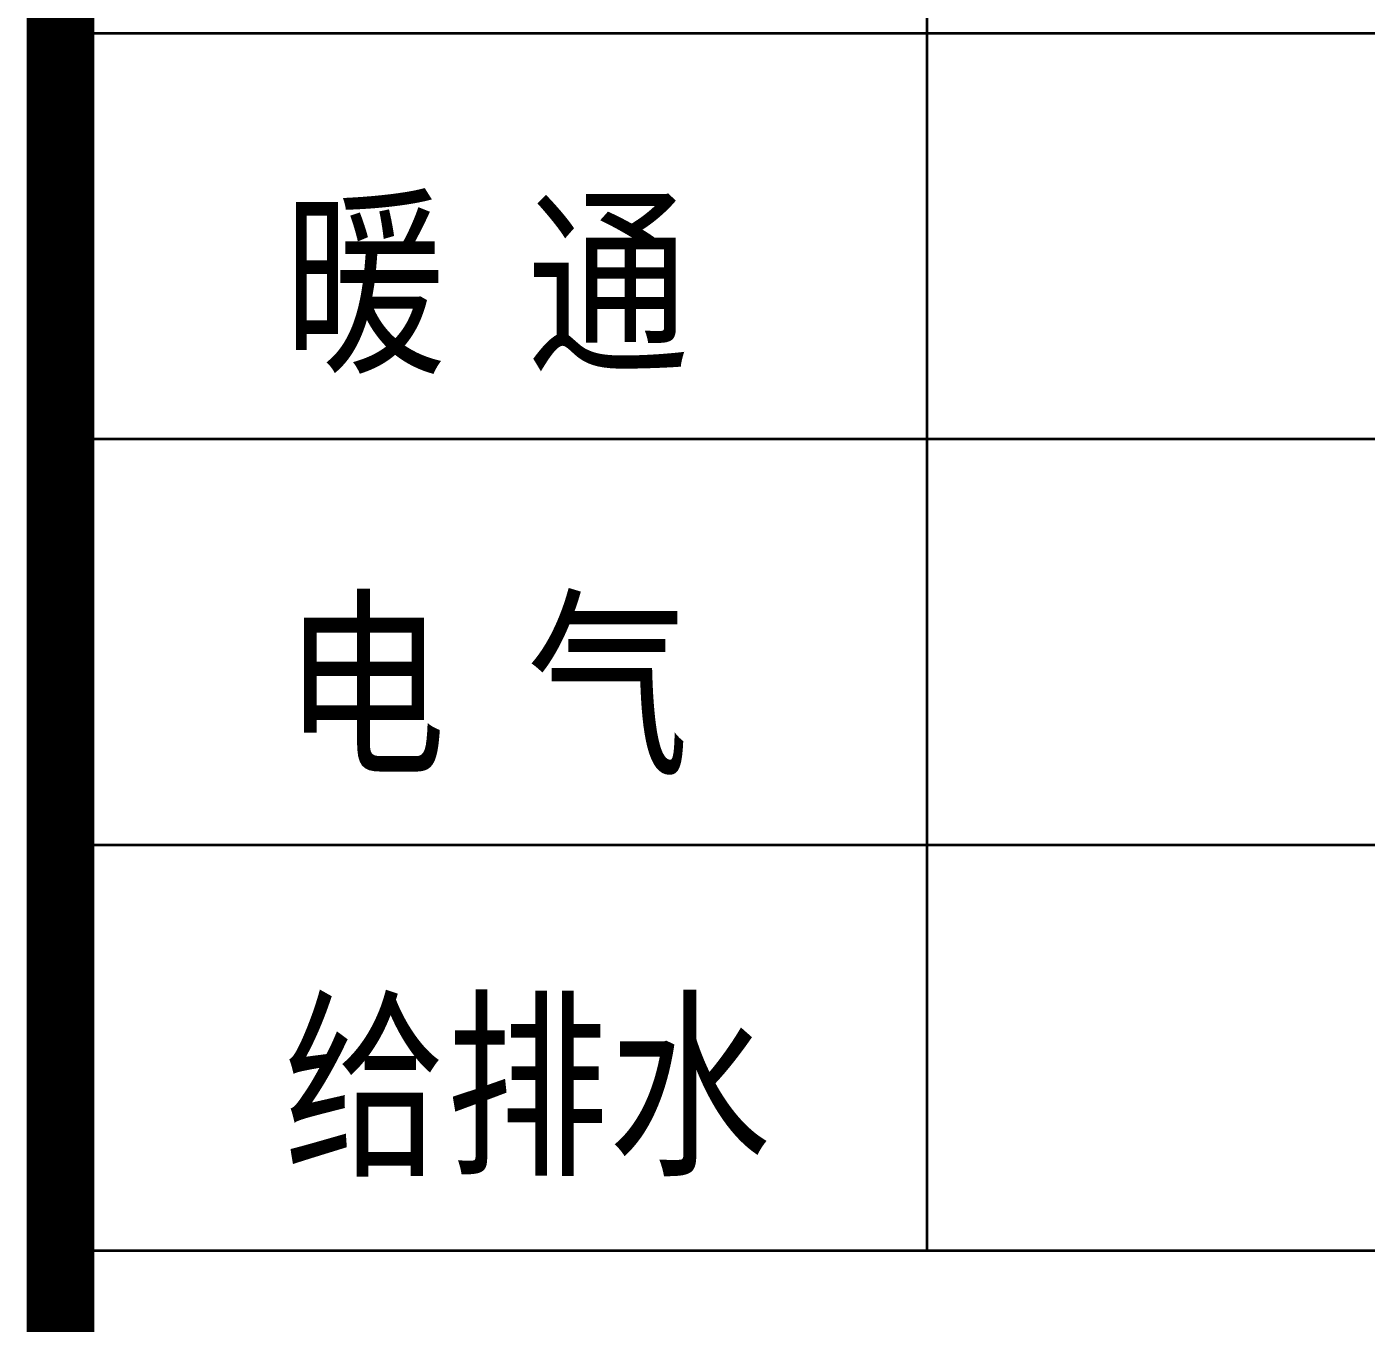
# Model space of a CAD drawing. Header units: millimetres. Extents: x 500457 to 783861, y -293369 to -162148.
# Drawn here: x 650344 to 653316, y -243652 to -240776 of the extents above; entities that cross this region are included whole.
import ezdxf

# ---------------------------------------------------------------- set-up
doc = ezdxf.new("R2010")
doc.units = ezdxf.units.MM
doc.header["$LTSCALE"] = 1000
doc.layers.add('WALL', color=255, linetype='Continuous')
doc.layers.add('图框', color=4, linetype='Continuous', lineweight=35)
doc.styles.add('-黑体', font='simhei.ttf', dxfattribs={"width": 0.8})

# ---------------------------------------------------------------- blocks, each defined once
blk = doc.blocks.new('A$C3da97e60')
at = {"layer": '图框', "const_width": 150}
blk.add_lwpolyline([(-7472.7, 87600), (-7472.7, 1500)], dxfattribs=at)
blk = doc.blocks.new('A$C57a0c051')
at = {"layer": '图框', "linetype": 'Continuous'}
blk.add_line((1950, -27300), (1950, -20100), dxfattribs=at)
at = {"layer": '图框', "color": 4}
for p, q in [((0, -24600), (6000, -24600)), ((0, -25500), (6000, -25500)), ((0, -26400), (6000, -26400)), ((0, -27300), (6000, -27300))]:
    blk.add_line(p, q, dxfattribs=at)
at = {"layer": '图框', "style": '-黑体', "width": 0.8}
for s, p in [('暖 通', (522.1, -25318.4)), ('电 气', (522.1, -26209.4)), ('给排水', (522.1, -27098.9))]:
    blk.add_text(s, height=330, dxfattribs=at).set_placement(p)

msp = doc.modelspace()

# ---------------------------------------------------------------- block references
at = {"layer": 'WALL', "color": 0}
for name, p in [('A$C3da97e60', (657892, -259240.7)), ('A$C57a0c051', (650392, -216190.7))]:
    msp.add_blockref(name, p, dxfattribs=at)

doc.saveas('drawing.dxf')
